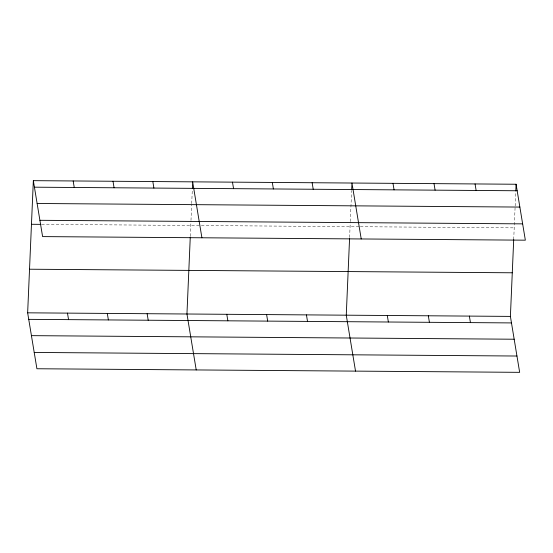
<?xml version="1.0" encoding="UTF-8"?>
<svg xmlns="http://www.w3.org/2000/svg" width="553" height="553" viewBox="0 0 553 553"><rect width="100%" height="100%" fill="white"/><g stroke="black" fill="none" stroke-linecap="round" stroke-linejoin="round"><path stroke-width="0.41" stroke-dasharray="2.77 2.07" d="M190.308 236.276L190.951 221.269M190.985 220.426L191.677 204.492M191.711 203.656L192.326 189.396M349.614 237.458L350.256 222.444M350.298 221.608L351.632 190.578M513.709 239.504L515.078 207.728M515.154 206.048L515.762 191.794M41.634 224.352L359.485 226.709M360.335 226.716L514.214 227.857"/><path stroke-width="0.83" d="M513.709 239.504L510.398 316.399L519.654 372.335L36.913 368.754L27.65 312.825L33.346 180.665L516.087 184.246L525.35 240.175L42.602 236.601L33.346 180.665M190.267 237.113L186.955 314.007L196.218 369.936M192.361 188.559L192.651 181.847L201.907 237.776M349.579 238.288L346.261 315.182L355.524 371.118M351.667 189.741L351.957 183.029L361.22 238.958M515.804 190.951L516.087 184.246M34.424 187.184L517.173 190.764M37.12 203.49L519.868 207.071M39.906 220.294L522.647 223.868M31.466 224.283L40.784 224.352M29.53 269.214L512.278 272.788M27.65 312.825L510.398 316.399M28.728 319.344L511.477 322.917M31.431 335.65L514.172 339.224M34.21 352.448L516.958 356.028M475.055 183.942L476.133 190.46M469.366 316.095L470.444 322.613M434.022 183.637L435.1 190.156M428.326 315.791L429.405 322.309M392.989 183.333L394.068 189.852M387.294 315.486L388.372 322.005M312.134 182.732L313.212 189.25M306.438 314.892L307.516 321.411M272.304 182.442L273.382 188.953M266.608 314.595L267.687 321.113M232.474 182.144L233.56 188.663M226.785 314.298L227.864 320.816M152.822 181.557L153.907 188.068M147.133 313.71L148.211 320.228M112.999 181.26L114.077 187.778M107.303 313.413L108.381 319.931M73.169 180.962L74.247 187.481M67.48 313.122L68.558 319.634"/></g></svg>
